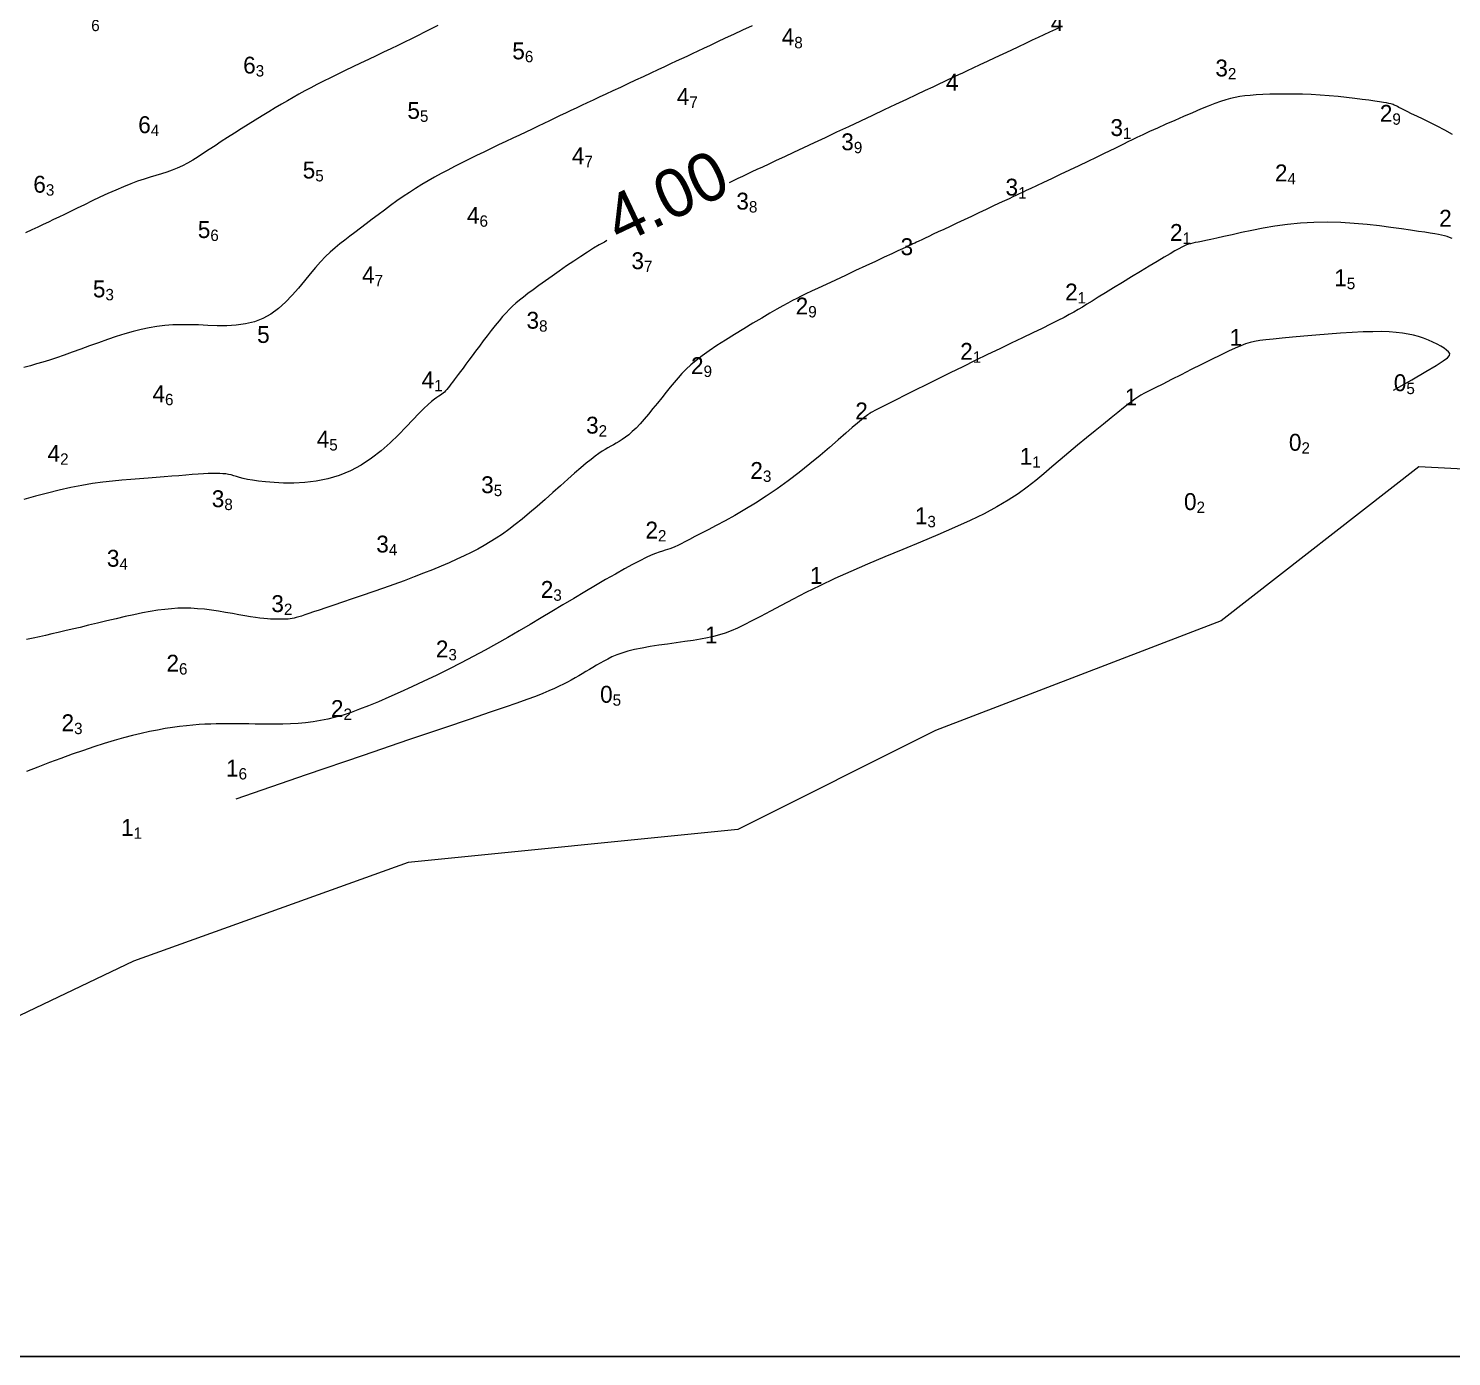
# Model space of a CAD drawing. Header units: millimetres. Extents: x 784883 to 785608, y 628235 to 628806.
# Drawn here: x 785332.2 to 785391.2, y 628400 to 628455.1 of the extents above; entities that cross this region are included whole.
import ezdxf
from ezdxf.enums import TextEntityAlignment as Align

# ---------------------------------------------------------------- set-up
doc = ezdxf.new("R2010")
doc.units = ezdxf.units.MM
for name, color, linetype in [('1_00', 1, 'Continuous'), ('2_00', 92, 'Continuous'), ('3_00', 92, 'Continuous'), ('4_00', 5, 'Continuous'), ('5_00', 252, 'Continuous'), ('6_00', 255, 'Continuous'), ('Projection_Grid', 7, 'Continuous'), ('Topo_Ricanau_2023_dg2', 7, 'Continuous')]:
    doc.layers.add(name, color=color, linetype=linetype)
doc.layers.add('Soundings', color=7, linetype='Continuous', true_color=0x000000)

msp = doc.modelspace()

# ---------------------------------------------------------------- linework, layer by layer
at = {"layer": '1_00', "color": 1, "linetype": 'Continuous', "lineweight": 0, "true_color": 0xff0000, "flags": 128}
msp.add_lwpolyline([(785388.78, 628440.071), (785389.544, 628440.505), (785390.13, 628440.842), (785390.558, 628441.096), (785390.85, 628441.283), (785391.026, 628441.417), (785391.107, 628441.513), (785391.115, 628441.588), (785391.07, 628441.656), (785390.99, 628441.73), (785390.882, 628441.809), (785390.749, 628441.893), (785390.594, 628441.978), (785390.421, 628442.063), (785390.234, 628442.144), (785390.035, 628442.221), (785389.828, 628442.29), (785389.616, 628442.35), (785389.393, 628442.4), (785389.154, 628442.44), (785388.894, 628442.469), (785388.607, 628442.489), (785388.286, 628442.498), (785387.927, 628442.497), (785387.523, 628442.485), (785387.072, 628442.463), (785386.586, 628442.432), (785386.081, 628442.395), (785385.571, 628442.354), (785385.073, 628442.31), (785384.601, 628442.266), (785384.17, 628442.225), (785383.797, 628442.188), (785383.491, 628442.156), (785383.24, 628442.125), (785383.028, 628442.091), (785382.837, 628442.048), (785382.651, 628441.992), (785382.452, 628441.916), (785382.224, 628441.816), (785381.949, 628441.687), (785381.616, 628441.525), (785381.236, 628441.339), (785380.826, 628441.135), (785380.402, 628440.923), (785379.981, 628440.711), (785379.58, 628440.509), (785379.216, 628440.325), (785378.905, 628440.167), (785378.658, 628440.042), (785378.465, 628439.942), (785378.312, 628439.858), (785378.182, 628439.78), (785378.061, 628439.699), (785377.933, 628439.604), (785377.782, 628439.487), (785377.594, 628439.336), (785377.356, 628439.146), (785377.075, 628438.92), (785376.758, 628438.664), (785376.415, 628438.386), (785376.056, 628438.092), (785375.688, 628437.789), (785375.321, 628437.483), (785374.964, 628437.181), (785374.623, 628436.888), (785374.289, 628436.603), (785373.952, 628436.325), (785373.6, 628436.051), (785373.222, 628435.778), (785372.807, 628435.506), (785372.343, 628435.23), (785371.82, 628434.95), (785371.229, 628434.664), (785370.582, 628434.371), (785369.892, 628434.074), (785369.172, 628433.774), (785368.437, 628433.471), (785367.701, 628433.166), (785366.977, 628432.862), (785366.279, 628432.558), (785365.62, 628432.258), (785365.002, 628431.962), (785364.425, 628431.676), (785363.891, 628431.402), (785363.398, 628431.144), (785362.949, 628430.905), (785362.544, 628430.69), (785362.183, 628430.5), (785361.865, 628430.339), (785361.581, 628430.204), (785361.323, 628430.092), (785361.079, 628429.999), (785360.841, 628429.921), (785360.598, 628429.855), (785360.34, 628429.798), (785360.057, 628429.746), (785359.744, 628429.696), (785359.404, 628429.647), (785359.048, 628429.597), (785358.683, 628429.546), (785358.319, 628429.493), (785357.964, 628429.437), (785357.628, 628429.377), (785357.318, 628429.313), (785357.042, 628429.243), (785356.797, 628429.169), (785356.579, 628429.091), (785356.383, 628429.009), (785356.206, 628428.924), (785356.043, 628428.838), (785355.889, 628428.751), (785355.741, 628428.663), (785355.594, 628428.575), (785355.448, 628428.487), (785355.301, 628428.4), (785355.153, 628428.313), (785355.003, 628428.226), (785354.85, 628428.139), (785354.695, 628428.053), (785354.535, 628427.967), (785354.37, 628427.881), (785354.192, 628427.793), (785353.995, 628427.701), (785353.77, 628427.602), (785353.51, 628427.495), (785353.208, 628427.376), (785352.855, 628427.244), (785352.444, 628427.097), (785351.958, 628426.928), (785351.335, 628426.715), (785350.505, 628426.435), (785349.398, 628426.06), (785347.943, 628425.566), (785346.069, 628424.928), (785343.706, 628424.12), (785340.782, 628423.116)], dxfattribs=at)
at = {"layer": '2_00', "color": 92, "linetype": 'Continuous', "lineweight": 0, "true_color": 0x00c000, "flags": 128}
msp.add_lwpolyline([(785391.222, 628446.359), (785391.112, 628446.404), (785391.005, 628446.442), (785390.897, 628446.474), (785390.78, 628446.503), (785390.649, 628446.529), (785390.494, 628446.556), (785390.309, 628446.585), (785390.086, 628446.618), (785389.817, 628446.657), (785389.494, 628446.704), (785389.114, 628446.759), (785388.682, 628446.819), (785388.206, 628446.88), (785387.695, 628446.937), (785387.159, 628446.984), (785386.606, 628447.019), (785386.044, 628447.035), (785385.482, 628447.028), (785384.929, 628446.996), (785384.391, 628446.941), (785383.872, 628446.869), (785383.378, 628446.786), (785382.914, 628446.696), (785382.485, 628446.605), (785382.096, 628446.517), (785381.753, 628446.438), (785381.46, 628446.373), (785381.212, 628446.32), (785381.004, 628446.276), (785380.83, 628446.242), (785380.686, 628446.213), (785380.565, 628446.189), (785380.463, 628446.167), (785380.373, 628446.145), (785380.291, 628446.122), (785380.208, 628446.093), (785380.118, 628446.054), (785380.012, 628446.003), (785379.884, 628445.934), (785379.725, 628445.843), (785379.527, 628445.728), (785379.284, 628445.584), (785378.99, 628445.409), (785378.657, 628445.209), (785378.296, 628444.992), (785377.921, 628444.766), (785377.545, 628444.539), (785377.181, 628444.317), (785376.843, 628444.11), (785376.543, 628443.926), (785376.29, 628443.768), (785376.075, 628443.635), (785375.887, 628443.518), (785375.71, 628443.411), (785375.534, 628443.308), (785375.344, 628443.203), (785375.128, 628443.088), (785374.872, 628442.958), (785374.568, 628442.806), (785374.217, 628442.635), (785373.825, 628442.445), (785373.397, 628442.239), (785372.94, 628442.019), (785372.458, 628441.788), (785371.958, 628441.547), (785371.445, 628441.298), (785370.925, 628441.044), (785370.407, 628440.79), (785369.9, 628440.54), (785369.413, 628440.299), (785368.957, 628440.071), (785368.539, 628439.862), (785368.17, 628439.677), (785367.859, 628439.519), (785367.613, 628439.393), (785367.424, 628439.296), (785367.287, 628439.224), (785367.19, 628439.173), (785367.128, 628439.139), (785367.09, 628439.118), (785367.069, 628439.105), (785367.056, 628439.098), (785367.042, 628439.091), (785367.021, 628439.079), (785366.986, 628439.055), (785366.929, 628439.011), (785366.844, 628438.942), (785366.723, 628438.841), (785366.56, 628438.702), (785366.347, 628438.517), (785366.079, 628438.283), (785365.762, 628438.006), (785365.403, 628437.696), (785365.009, 628437.363), (785364.589, 628437.016), (785364.148, 628436.664), (785363.694, 628436.316), (785363.235, 628435.983), (785362.778, 628435.672), (785362.328, 628435.385), (785361.891, 628435.12), (785361.471, 628434.878), (785361.074, 628434.659), (785360.704, 628434.461), (785360.367, 628434.286), (785360.069, 628434.131), (785359.812, 628433.997), (785359.593, 628433.883), (785359.406, 628433.786), (785359.248, 628433.704), (785359.111, 628433.636), (785358.993, 628433.58), (785358.886, 628433.534), (785358.786, 628433.496), (785358.687, 628433.464), (785358.585, 628433.433), (785358.472, 628433.399), (785358.342, 628433.356), (785358.19, 628433.3), (785358.01, 628433.225), (785357.795, 628433.127), (785357.539, 628433.001), (785357.238, 628432.843), (785356.898, 628432.657), (785356.522, 628432.445), (785356.119, 628432.214), (785355.694, 628431.966), (785355.252, 628431.706), (785354.802, 628431.439), (785354.348, 628431.168), (785353.895, 628430.897), (785353.443, 628430.627), (785352.99, 628430.358), (785352.533, 628430.089), (785352.071, 628429.822), (785351.601, 628429.555), (785351.121, 628429.289), (785350.629, 628429.024), (785350.124, 628428.761), (785349.611, 628428.5), (785349.096, 628428.246), (785348.585, 628428), (785348.084, 628427.765), (785347.598, 628427.544), (785347.134, 628427.339), (785346.697, 628427.152), (785346.293, 628426.986), (785345.917, 628426.84), (785345.565, 628426.712), (785345.232, 628426.602), (785344.913, 628426.509), (785344.603, 628426.431), (785344.297, 628426.368), (785343.99, 628426.318), (785343.679, 628426.28), (785343.366, 628426.252), (785343.052, 628426.234), (785342.742, 628426.223), (785342.437, 628426.218), (785342.14, 628426.218), (785341.855, 628426.221), (785341.584, 628426.225), (785341.329, 628426.23), (785341.087, 628426.234), (785340.856, 628426.238), (785340.633, 628426.24), (785340.413, 628426.24), (785340.193, 628426.239), (785339.972, 628426.235), (785339.744, 628426.227), (785339.507, 628426.217), (785339.261, 628426.202), (785339.004, 628426.182), (785338.737, 628426.156), (785338.457, 628426.124), (785338.166, 628426.084), (785337.862, 628426.036), (785337.544, 628425.98), (785337.212, 628425.913), (785336.866, 628425.837), (785336.505, 628425.75), (785336.129, 628425.651), (785335.737, 628425.541), (785335.329, 628425.419), (785334.905, 628425.284), (785334.464, 628425.136), (785334.006, 628424.975), (785333.536, 628424.804), (785333.06, 628424.626), (785332.581, 628424.445), (785332.106, 628424.263)], dxfattribs=at)
at = {"layer": '3_00', "color": 92, "linetype": 'Continuous', "lineweight": 0, "true_color": 0x00c000, "flags": 128}
msp.add_lwpolyline([(785391.237, 628450.677), (785390.919, 628450.852), (785390.603, 628451.016), (785390.299, 628451.169), (785390.014, 628451.307), (785389.757, 628451.431), (785389.534, 628451.536), (785389.353, 628451.624), (785389.209, 628451.695), (785389.097, 628451.751), (785389.011, 628451.795), (785388.945, 628451.829), (785388.895, 628451.856), (785388.854, 628451.877), (785388.817, 628451.895), (785388.778, 628451.911), (785388.731, 628451.928), (785388.672, 628451.945), (785388.596, 628451.963), (785388.497, 628451.983), (785388.369, 628452.006), (785388.208, 628452.031), (785388.009, 628452.06), (785387.767, 628452.094), (785387.488, 628452.13), (785387.178, 628452.168), (785386.843, 628452.206), (785386.489, 628452.242), (785386.122, 628452.275), (785385.75, 628452.304), (785385.377, 628452.326), (785385.01, 628452.342), (785384.653, 628452.35), (785384.307, 628452.352), (785383.975, 628452.349), (785383.661, 628452.341), (785383.365, 628452.328), (785383.092, 628452.312), (785382.844, 628452.292), (785382.621, 628452.27), (785382.417, 628452.243), (785382.223, 628452.209), (785382.03, 628452.166), (785381.83, 628452.11), (785381.615, 628452.039), (785381.374, 628451.952), (785381.101, 628451.846), (785380.789, 628451.718), (785380.446, 628451.575), (785380.085, 628451.42), (785379.715, 628451.259), (785379.35, 628451.098), (785379, 628450.941), (785378.676, 628450.794), (785378.39, 628450.663), (785378.15, 628450.55), (785377.946, 628450.452), (785377.765, 628450.364), (785377.595, 628450.279), (785377.423, 628450.193), (785377.236, 628450.099), (785377.02, 628449.991), (785376.763, 628449.866), (785376.457, 628449.718), (785376.11, 628449.552), (785375.738, 628449.374), (785375.354, 628449.192), (785374.972, 628449.012), (785374.607, 628448.84), (785374.272, 628448.682), (785373.981, 628448.545), (785373.745, 628448.434), (785373.554, 628448.345), (785373.397, 628448.271), (785373.26, 628448.206), (785373.131, 628448.145), (785372.996, 628448.082), (785372.844, 628448.011), (785372.661, 628447.924), (785372.438, 628447.82), (785372.18, 628447.698), (785371.897, 628447.565), (785371.596, 628447.424), (785371.287, 628447.278), (785370.979, 628447.133), (785370.68, 628446.993), (785370.398, 628446.86), (785370.142, 628446.74), (785369.912, 628446.632), (785369.706, 628446.535), (785369.525, 628446.45), (785369.365, 628446.375), (785369.228, 628446.31), (785369.111, 628446.255), (785369.013, 628446.21), (785368.933, 628446.172), (785368.86, 628446.138), (785368.785, 628446.102), (785368.695, 628446.061), (785368.582, 628446.007), (785368.432, 628445.938), (785368.237, 628445.847), (785367.985, 628445.729), (785367.671, 628445.582), (785367.304, 628445.411), (785366.903, 628445.223), (785366.482, 628445.027), (785366.058, 628444.829), (785365.648, 628444.637), (785365.266, 628444.459), (785364.931, 628444.302), (785364.651, 628444.171), (785364.419, 628444.061), (785364.22, 628443.965), (785364.04, 628443.876), (785363.865, 628443.785), (785363.679, 628443.685), (785363.47, 628443.568), (785363.223, 628443.427), (785362.928, 628443.258), (785362.593, 628443.062), (785362.229, 628442.848), (785361.849, 628442.62), (785361.464, 628442.385), (785361.087, 628442.148), (785360.73, 628441.917), (785360.405, 628441.697), (785360.12, 628441.492), (785359.872, 628441.3), (785359.655, 628441.117), (785359.461, 628440.939), (785359.285, 628440.762), (785359.12, 628440.581), (785358.959, 628440.394), (785358.795, 628440.195), (785358.624, 628439.983), (785358.447, 628439.76), (785358.265, 628439.532), (785358.081, 628439.305), (785357.899, 628439.083), (785357.719, 628438.872), (785357.546, 628438.676), (785357.38, 628438.502), (785357.224, 628438.352), (785357.077, 628438.224), (785356.939, 628438.117), (785356.808, 628438.025), (785356.683, 628437.945), (785356.562, 628437.875), (785356.445, 628437.81), (785356.33, 628437.748), (785356.216, 628437.685), (785356.099, 628437.616), (785355.975, 628437.538), (785355.839, 628437.446), (785355.687, 628437.335), (785355.515, 628437.203), (785355.318, 628437.043), (785355.092, 628436.853), (785354.835, 628436.629), (785354.551, 628436.378), (785354.248, 628436.107), (785353.931, 628435.824), (785353.607, 628435.537), (785353.283, 628435.253), (785352.965, 628434.98), (785352.66, 628434.726), (785352.373, 628434.496), (785352.101, 628434.29), (785351.84, 628434.104), (785351.586, 628433.933), (785351.333, 628433.776), (785351.078, 628433.627), (785350.817, 628433.485), (785350.544, 628433.344), (785350.256, 628433.203), (785349.953, 628433.061), (785349.633, 628432.918), (785349.296, 628432.773), (785348.942, 628432.626), (785348.57, 628432.477), (785348.179, 628432.326), (785347.769, 628432.172), (785347.341, 628432.017), (785346.903, 628431.862), (785346.462, 628431.708), (785346.027, 628431.559), (785345.607, 628431.416), (785345.21, 628431.282), (785344.845, 628431.159), (785344.52, 628431.049), (785344.243, 628430.955), (785344.008, 628430.874), (785343.812, 628430.806), (785343.647, 628430.75), (785343.51, 628430.704), (785343.394, 628430.668), (785343.293, 628430.639), (785343.203, 628430.616), (785343.117, 628430.599), (785343.035, 628430.586), (785342.955, 628430.577), (785342.876, 628430.572), (785342.795, 628430.569), (785342.713, 628430.569), (785342.628, 628430.569), (785342.538, 628430.571), (785342.442, 628430.573), (785342.338, 628430.577), (785342.223, 628430.582), (785342.095, 628430.591), (785341.951, 628430.604), (785341.788, 628430.622), (785341.604, 628430.647), (785341.397, 628430.678), (785341.165, 628430.717), (785340.912, 628430.761), (785340.642, 628430.809), (785340.36, 628430.858), (785340.07, 628430.904), (785339.777, 628430.947), (785339.486, 628430.984), (785339.2, 628431.011), (785338.924, 628431.028), (785338.654, 628431.034), (785338.386, 628431.028), (785338.115, 628431.011), (785337.836, 628430.983), (785337.546, 628430.944), (785337.24, 628430.894), (785336.914, 628430.832), (785336.564, 628430.761), (785336.197, 628430.68), (785335.818, 628430.594), (785335.435, 628430.504), (785335.054, 628430.412), (785334.684, 628430.323), (785334.33, 628430.237), (785334, 628430.157), (785333.698, 628430.086), (785333.419, 628430.021), (785333.155, 628429.961), (785332.899, 628429.904), (785332.644, 628429.848), (785332.382, 628429.791), (785332.105, 628429.73)], dxfattribs=at)
at = {"layer": '4_00', "color": 5, "linetype": 'Continuous', "lineweight": 0, "true_color": 0x1b0fee, "flags": 128}
for points in [[(785375.024, 628455.152), (785374.766, 628455.031), (785374.524, 628454.917), (785374.289, 628454.807), (785374.052, 628454.696), (785373.803, 628454.579), (785373.533, 628454.452), (785373.236, 628454.312), (785372.918, 628454.162), (785372.588, 628454.007), (785372.257, 628453.852), (785371.935, 628453.7), (785371.629, 628453.556), (785371.351, 628453.425), (785371.11, 628453.312), (785370.912, 628453.219), (785370.746, 628453.141), (785370.599, 628453.072), (785370.459, 628453.005), (785370.31, 628452.935), (785370.139, 628452.855), (785369.934, 628452.758), (785369.68, 628452.638), (785369.367, 628452.491), (785369.001, 628452.318), (785368.59, 628452.125), (785368.144, 628451.915), (785367.671, 628451.692), (785367.181, 628451.462), (785366.683, 628451.227), (785366.184, 628450.993), (785365.695, 628450.763), (785365.219, 628450.539), (785364.761, 628450.325), (785364.325, 628450.12), (785363.915, 628449.928), (785363.536, 628449.751), (785363.193, 628449.59), (785362.888, 628449.447), (785362.624, 628449.323), (785362.393, 628449.215), (785362.186, 628449.118), (785361.991, 628449.026), (785361.799, 628448.936), (785361.599, 628448.842), (785361.381, 628448.739), (785361.235, 628448.671)], [(785356.175, 628446.272), (785356.067, 628446.214), (785355.85, 628446.091), (785355.616, 628445.953), (785355.363, 628445.795), (785355.088, 628445.618), (785354.799, 628445.424), (785354.5, 628445.221), (785354.199, 628445.011), (785353.903, 628444.802), (785353.619, 628444.599), (785353.352, 628444.406), (785353.111, 628444.23), (785352.898, 628444.073), (785352.712, 628443.932), (785352.547, 628443.802), (785352.397, 628443.677), (785352.258, 628443.552), (785352.124, 628443.422), (785351.989, 628443.281), (785351.849, 628443.124), (785351.7, 628442.946), (785351.542, 628442.752), (785351.379, 628442.545), (785351.213, 628442.331), (785351.048, 628442.114), (785350.886, 628441.899), (785350.73, 628441.691), (785350.583, 628441.493), (785350.446, 628441.311), (785350.321, 628441.144), (785350.206, 628440.99), (785350.101, 628440.851), (785350.005, 628440.723), (785349.918, 628440.607), (785349.839, 628440.501), (785349.767, 628440.405), (785349.703, 628440.318), (785349.644, 628440.238), (785349.589, 628440.167), (785349.537, 628440.102), (785349.486, 628440.044), (785349.435, 628439.991), (785349.383, 628439.944), (785349.328, 628439.901), (785349.268, 628439.861), (785349.199, 628439.818), (785349.118, 628439.765), (785349.02, 628439.695), (785348.901, 628439.6), (785348.756, 628439.475), (785348.582, 628439.311), (785348.374, 628439.102), (785348.129, 628438.844), (785347.849, 628438.547), (785347.535, 628438.225), (785347.189, 628437.892), (785346.815, 628437.561), (785346.414, 628437.246), (785345.989, 628436.961), (785345.541, 628436.72), (785345.074, 628436.532), (785344.596, 628436.394), (785344.117, 628436.301), (785343.645, 628436.245), (785343.191, 628436.22), (785342.763, 628436.219), (785342.37, 628436.236), (785342.022, 628436.264), (785341.726, 628436.298), (785341.477, 628436.335), (785341.268, 628436.374), (785341.093, 628436.414), (785340.945, 628436.454), (785340.816, 628436.491), (785340.7, 628436.525), (785340.591, 628436.555), (785340.481, 628436.578), (785340.368, 628436.597), (785340.248, 628436.609), (785340.118, 628436.617), (785339.975, 628436.62), (785339.817, 628436.618), (785339.641, 628436.611), (785339.443, 628436.601), (785339.222, 628436.586), (785338.978, 628436.568), (785338.713, 628436.548), (785338.429, 628436.525), (785338.129, 628436.501), (785337.814, 628436.475), (785337.485, 628436.45), (785337.145, 628436.424), (785336.795, 628436.399), (785336.434, 628436.372), (785336.061, 628436.341), (785335.673, 628436.303), (785335.269, 628436.255), (785334.848, 628436.196), (785334.408, 628436.123), (785333.947, 628436.033), (785333.467, 628435.925), (785332.974, 628435.803), (785332.481, 628435.671), (785331.997, 628435.535)]]:
    msp.add_lwpolyline(points, dxfattribs=at)
at = {"layer": '5_00', "color": 252, "linetype": 'Continuous', "lineweight": 0, "true_color": 0x8e919d, "flags": 128}
msp.add_lwpolyline([(785362.191, 628455.185), (785361.8, 628455.001), (785361.427, 628454.826), (785361.077, 628454.662), (785360.751, 628454.509), (785360.453, 628454.369), (785360.183, 628454.242), (785359.936, 628454.126), (785359.705, 628454.018), (785359.484, 628453.914), (785359.265, 628453.812), (785359.042, 628453.707), (785358.808, 628453.598), (785358.556, 628453.48), (785358.281, 628453.351), (785357.987, 628453.214), (785357.679, 628453.07), (785357.363, 628452.922), (785357.045, 628452.773), (785356.729, 628452.626), (785356.422, 628452.482), (785356.129, 628452.346), (785355.855, 628452.217), (785355.597, 628452.097), (785355.353, 628451.983), (785355.12, 628451.874), (785354.895, 628451.768), (785354.675, 628451.665), (785354.458, 628451.562), (785354.239, 628451.458), (785354.017, 628451.352), (785353.79, 628451.244), (785353.557, 628451.132), (785353.318, 628451.017), (785353.07, 628450.899), (785352.814, 628450.776), (785352.548, 628450.649), (785352.27, 628450.517), (785351.982, 628450.38), (785351.684, 628450.238), (785351.38, 628450.093), (785351.072, 628449.946), (785350.763, 628449.796), (785350.455, 628449.646), (785350.153, 628449.495), (785349.858, 628449.345), (785349.572, 628449.197), (785349.294, 628449.049), (785349.024, 628448.9), (785348.759, 628448.749), (785348.498, 628448.594), (785348.24, 628448.435), (785347.982, 628448.269), (785347.724, 628448.097), (785347.464, 628447.916), (785347.204, 628447.73), (785346.945, 628447.539), (785346.689, 628447.348), (785346.437, 628447.157), (785346.192, 628446.97), (785345.955, 628446.789), (785345.727, 628446.616), (785345.51, 628446.452), (785345.302, 628446.294), (785345.1, 628446.135), (785344.901, 628445.972), (785344.703, 628445.798), (785344.503, 628445.608), (785344.298, 628445.396), (785344.087, 628445.158), (785343.865, 628444.891), (785343.633, 628444.603), (785343.387, 628444.305), (785343.127, 628444.007), (785342.851, 628443.721), (785342.557, 628443.457), (785342.244, 628443.227), (785341.91, 628443.04), (785341.555, 628442.906), (785341.183, 628442.817), (785340.799, 628442.767), (785340.408, 628442.746), (785340.014, 628442.746), (785339.623, 628442.758), (785339.239, 628442.774), (785338.869, 628442.786), (785338.515, 628442.787), (785338.174, 628442.774), (785337.843, 628442.748), (785337.517, 628442.707), (785337.193, 628442.653), (785336.866, 628442.585), (785336.532, 628442.502), (785336.188, 628442.405), (785335.829, 628442.293), (785335.462, 628442.169), (785335.089, 628442.039), (785334.718, 628441.905), (785334.353, 628441.772), (785333.999, 628441.643), (785333.662, 628441.522), (785333.347, 628441.413), (785333.057, 628441.32), (785332.786, 628441.237), (785332.525, 628441.16), (785332.267, 628441.085), (785332.002, 628441.005)], dxfattribs=at)
at = {"layer": '6_00', "color": 18, "linetype": 'Continuous', "lineweight": 0, "true_color": 0x000000, "flags": 128}
msp.add_lwpolyline([(785349.166, 628455.189), (785348.889, 628455.049), (785348.615, 628454.911), (785348.341, 628454.775), (785348.065, 628454.64), (785347.786, 628454.505), (785347.502, 628454.368), (785347.21, 628454.228), (785346.91, 628454.085), (785346.6, 628453.938), (785346.282, 628453.788), (785345.961, 628453.635), (785345.64, 628453.481), (785345.321, 628453.328), (785345.01, 628453.177), (785344.709, 628453.029), (785344.422, 628452.885), (785344.151, 628452.746), (785343.894, 628452.611), (785343.646, 628452.477), (785343.404, 628452.344), (785343.165, 628452.208), (785342.924, 628452.069), (785342.677, 628451.924), (785342.42, 628451.772), (785342.151, 628451.611), (785341.873, 628451.442), (785341.588, 628451.267), (785341.299, 628451.089), (785341.011, 628450.909), (785340.725, 628450.729), (785340.447, 628450.551), (785340.179, 628450.377), (785339.923, 628450.208), (785339.679, 628450.047), (785339.445, 628449.893), (785339.219, 628449.748), (785338.999, 628449.613), (785338.783, 628449.488), (785338.57, 628449.376), (785338.358, 628449.276), (785338.145, 628449.19), (785337.928, 628449.113), (785337.706, 628449.042), (785337.476, 628448.973), (785337.236, 628448.901), (785336.982, 628448.823), (785336.714, 628448.733), (785336.428, 628448.629), (785336.124, 628448.507), (785335.806, 628448.371), (785335.48, 628448.224), (785335.152, 628448.071), (785334.827, 628447.916), (785334.513, 628447.763), (785334.214, 628447.616), (785333.936, 628447.481), (785333.684, 628447.359), (785333.451, 628447.248), (785333.231, 628447.144), (785333.017, 628447.044), (785332.799, 628446.943), (785332.572, 628446.837), (785332.328, 628446.724), (785332.06, 628446.598)], dxfattribs=at)
at = {"layer": 'Projection_Grid', "color": 18, "linetype": 'Continuous', "true_color": 0x000000}
msp.add_line((784909.625, 628400), (785582.477, 628400), dxfattribs=at)
at = {"layer": 'Topo_Ricanau_2023_dg2', "color": 18, "linetype": 'Continuous', "lineweight": 20, "true_color": 0x000000}
for p, q in [((785389.84, 628436.89), (785381.64, 628430.51)), ((785398.95, 628436.441), (785389.84, 628436.89)), ((785381.64, 628430.51), (785369.8, 628425.96)), ((785369.8, 628425.96), (785361.6, 628421.86)), ((785361.6, 628421.86), (785347.93, 628420.489)), ((785347.93, 628420.489), (785336.54, 628416.39)), ((785336.54, 628416.39), (785326.98, 628411.84))]:
    msp.add_line(p, q, dxfattribs=at)

# ---------------------------------------------------------------- texts
at = {"layer": '4_00', "color": 5, "true_color": 0x1b0fee}
msp.add_text('4.00', height=2, rotation=25.363, dxfattribs=at).set_placement((785356.708, 628446.082))
at = {"layer": 'Soundings', "color": 18, "true_color": 0x000000}
for s, p in [('6', (785334.79, 628455.43, 6.56)), ('6', (785352.77, 628454.14, 5.55)), ('3', (785341.61, 628453.55, 6.32)), ('4', (785337.26, 628451.08, 6.35)), ('3', (785332.91, 628448.61, 6.3)), ('6', (785339.73, 628446.73, 5.57))]:
    msp.add_text(s, height=0.472, dxfattribs=at).set_placement(p, align=Align.TOP_LEFT)
at = {"layer": 'Soundings', "color": 5, "true_color": 0x1b0fee}
for p in [(785375.1, 628455.31, 4.02), (785349.01, 628440.5, 4.09), (785333.5, 628437.45, 4.22)]:
    msp.add_text('4', height=0.7, dxfattribs=at).set_placement(p, align=Align.MIDDLE_RIGHT)
at = {"layer": 'Soundings', "color": 214, "true_color": 0x8c1b96}
for s, p in [('4', (785363.94, 628454.72, 4.79)), ('4', (785359.59, 628452.25, 4.72)), ('4', (785355.24, 628449.79, 4.65)), ('4', (785350.89, 628447.32, 4.58)), ('4', (785346.54, 628444.85, 4.7)), ('5', (785342.19, 628442.38, 4.99)), ('4', (785337.85, 628439.92, 4.55)), ('4', (785344.66, 628438.04, 4.51))]:
    msp.add_text(s, height=0.7, dxfattribs=at).set_placement(p, align=Align.MIDDLE_RIGHT)
for s, p in [('8', (785363.94, 628454.72, 4.79)), ('7', (785359.59, 628452.25, 4.72)), ('7', (785355.24, 628449.79, 4.65)), ('6', (785350.89, 628447.32, 4.58)), ('7', (785346.54, 628444.85, 4.7)), ('6', (785337.85, 628439.92, 4.55)), ('5', (785344.66, 628438.04, 4.51))]:
    msp.add_text(s, height=0.472, dxfattribs=at).set_placement(p, align=Align.TOP_LEFT)
at = {"layer": 'Soundings', "color": 18, "true_color": 0x000000}
for s, p in [('5', (785352.77, 628454.14, 5.55)), ('6', (785341.61, 628453.55, 6.32)), ('6', (785337.26, 628451.08, 6.35)), ('6', (785332.91, 628448.61, 6.3)), ('5', (785339.73, 628446.73, 5.57))]:
    msp.add_text(s, height=0.7, dxfattribs=at).set_placement(p, align=Align.MIDDLE_RIGHT)
at = {"layer": 'Soundings', "color": 92, "true_color": 0x00c000}
for s, p in [('3', (785381.92, 628453.43, 3.22)), ('4', (785370.75, 628452.84, 3.95)), ('2', (785388.74, 628451.55, 2.92)), ('3', (785377.57, 628450.96, 3.12)), ('3', (785366.41, 628450.37, 3.88)), ('2', (785384.39, 628449.08, 2.36)), ('3', (785373.22, 628448.49, 3.05)), ('3', (785362.06, 628447.91, 3.81)), ('2', (785391.2, 628447.2, 2.17)), ('2', (785380.04, 628446.61, 2.11)), ('3', (785368.87, 628446.02, 2.98)), ('3', (785357.71, 628445.44, 3.74)), ('2', (785375.69, 628444.14, 2.14)), ('2', (785364.52, 628443.56, 2.91)), ('3', (785353.36, 628442.97, 3.82)), ('2', (785371.34, 628441.68, 2.07)), ('2', (785360.18, 628441.09, 2.92)), ('2', (785366.99, 628439.21, 2.02)), ('3', (785355.83, 628438.62, 3.19)), ('2', (785362.64, 628436.74, 2.29)), ('3', (785351.48, 628436.15, 3.48)), ('3', (785340.31, 628435.57, 3.82)), ('2', (785358.29, 628434.27, 2.23)), ('3', (785347.13, 628433.69, 3.36)), ('3', (785335.96, 628433.1, 3.43)), ('2', (785353.95, 628431.81, 2.26)), ('3', (785342.78, 628431.22, 3.15)), ('2', (785349.6, 628429.34, 2.31)), ('2', (785338.43, 628428.75, 2.56)), ('2', (785345.25, 628426.87, 2.16)), ('2', (785334.08, 628426.28, 2.26))]:
    msp.add_text(s, height=0.7, dxfattribs=at).set_placement(p, align=Align.MIDDLE_RIGHT)
for s, p in [('2', (785381.92, 628453.43, 3.22)), ('9', (785388.74, 628451.55, 2.92)), ('1', (785377.57, 628450.96, 3.12)), ('9', (785366.41, 628450.37, 3.88)), ('4', (785384.39, 628449.08, 2.36)), ('1', (785373.22, 628448.49, 3.05)), ('8', (785362.06, 628447.91, 3.81)), ('1', (785380.04, 628446.61, 2.11)), ('7', (785357.71, 628445.44, 3.74)), ('1', (785375.69, 628444.14, 2.14)), ('9', (785364.52, 628443.56, 2.91)), ('8', (785353.36, 628442.97, 3.82)), ('1', (785371.34, 628441.68, 2.07)), ('9', (785360.18, 628441.09, 2.92)), ('2', (785355.83, 628438.62, 3.19)), ('3', (785362.64, 628436.74, 2.29)), ('5', (785351.48, 628436.15, 3.48)), ('8', (785340.31, 628435.57, 3.82)), ('2', (785358.29, 628434.27, 2.23)), ('4', (785347.13, 628433.69, 3.36)), ('4', (785335.96, 628433.1, 3.43)), ('3', (785353.95, 628431.81, 2.26)), ('2', (785342.78, 628431.22, 3.15)), ('3', (785349.6, 628429.34, 2.31)), ('6', (785338.43, 628428.75, 2.56)), ('2', (785345.25, 628426.87, 2.16)), ('3', (785334.08, 628426.28, 2.26))]:
    msp.add_text(s, height=0.472, dxfattribs=at).set_placement(p, align=Align.TOP_LEFT)
at = {"layer": 'Soundings', "color": 252, "true_color": 0x8e919d}
for p in [(785348.42, 628451.67, 5.49), (785344.08, 628449.2, 5.49), (785335.38, 628444.27, 5.29)]:
    msp.add_text('5', height=0.7, dxfattribs=at).set_placement(p, align=Align.MIDDLE_RIGHT)
for s, p in [('5', (785348.42, 628451.67, 5.49)), ('5', (785344.08, 628449.2, 5.49)), ('3', (785335.38, 628444.27, 5.29))]:
    msp.add_text(s, height=0.472, dxfattribs=at).set_placement(p, align=Align.TOP_LEFT)
at = {"layer": 'Soundings', "color": 1, "true_color": 0xff0000}
for s, p in [('1', (785386.85, 628444.73, 1.47)), ('1', (785382.51, 628442.26, 1.04)), ('0', (785389.32, 628440.38, 0.51)), ('1', (785378.16, 628439.79, 1)), ('0', (785384.97, 628437.91, 0.2)), ('1', (785373.81, 628437.33, 1.13)), ('0', (785380.62, 628435.45, 0.2)), ('1', (785369.46, 628434.86, 1.31)), ('1', (785365.11, 628432.39, 1.04)), ('1', (785360.76, 628429.92, 1.04)), ('0', (785356.41, 628427.46, 0.52)), ('1', (785340.9, 628424.4, 1.58)), ('1', (785336.55, 628421.94, 1.13))]:
    msp.add_text(s, height=0.7, dxfattribs=at).set_placement(p, align=Align.MIDDLE_RIGHT)
for s, p in [('5', (785386.85, 628444.73, 1.47)), ('5', (785389.32, 628440.38, 0.51)), ('2', (785384.97, 628437.91, 0.2)), ('1', (785373.81, 628437.33, 1.13)), ('2', (785380.62, 628435.45, 0.2)), ('3', (785369.46, 628434.86, 1.31)), ('5', (785356.41, 628427.46, 0.52)), ('6', (785340.9, 628424.4, 1.58)), ('1', (785336.55, 628421.94, 1.13))]:
    msp.add_text(s, height=0.472, dxfattribs=at).set_placement(p, align=Align.TOP_LEFT)
at = {"layer": 'Soundings', "color": 5, "true_color": 0x1b0fee}
for s, p in [('1', (785349.01, 628440.5, 4.09)), ('2', (785333.5, 628437.45, 4.22))]:
    msp.add_text(s, height=0.472, dxfattribs=at).set_placement(p, align=Align.TOP_LEFT)

doc.saveas('drawing.dxf')
